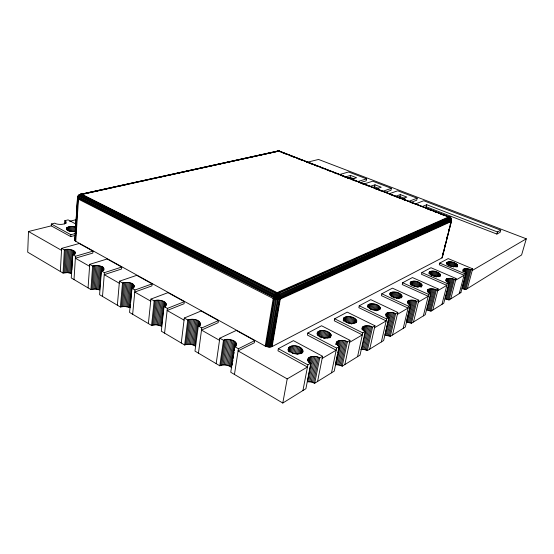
<?xml version="1.0" encoding="UTF-8"?>
<svg xmlns="http://www.w3.org/2000/svg" width="554" height="554" viewBox="0 0 554 554"><rect width="100%" height="100%" fill="white"/><g stroke="black" fill="none" stroke-linecap="round" stroke-linejoin="round"><path stroke-width="0.83" d="M331.126 335.031C329.208 340.336 319.069 338.016 317.172 333.39C319.222 328.19 329.124 330.482 331.126 335.031L330.786 336.7M272.132 346.562L280.276 299.091C280.546 296.577 279.438 293.855 277.132 292.637L82.137 194.399C79.928 193.533 77.553 195.874 77.463 198.034L74.832 240.152L75.344 241.052L265.228 346.091L269.244 347.116L272.132 346.562L442.009 257.915L451.51 221.039C450.873 217.68 451.004 217.161 451.427 220.804L442.251 257.742M442.009 257.915L451.115 221.586C452.016 219.744 450.991 216.891 448.705 216.926L277.132 292.637L276.467 299.465L268.392 347.06M280.282 151.893L279.091 151.034L82.137 194.399C80.711 193.575 77.622 195.458 77.553 197.771L74.873 240.457M75.739 235.256L70.739 236.593L51.259 225.859L28.503 231.51L27.7 252.174L63.045 273.08L67.394 272.596L71.611 273.461L71.715 271.751M148.382 323.55L150.93 299.077L154.178 300.919C157.779 298.433 170.653 302.089 164.046 306.521L161.304 331.195L184.655 345.003C188.208 343.618 192.536 344.048 195.666 346.257M280.095 151.567L277.789 151.02L80.725 194.232C79.361 194.523 76.639 196.628 78.716 197.723L273.662 296.902L277.215 297.768L280.303 297.443L451.579 219.862M270.844 346.991L279.341 298.848L278.863 295.275L277.132 292.637L274.445 295.31L273.219 298.516L265.228 346.091M51.259 225.859L51.356 224.003L54.756 223.165C57.194 225.104 68.703 225.118 64.797 220.693L64.61 224.038M450.714 219.273L450.672 218.532L451.489 219.557L451.115 221.586L280.276 299.091L277.339 299.534L273.219 298.516L78.419 199.121L77.512 198.311L77.56 197.404M451.406 219.162C451.787 224.772 451.752 216.226 448.705 216.926L450.25 217.812L450.894 219.107L279.853 295.746L278.981 294.222L277.132 292.637L275.013 294.77L273.219 298.516M60.338 271.481L61.633 248.379L79.167 243.504L92.968 251.142L92.83 253.074L75.365 258.212L89.596 266.315M65.24 223.581L65.386 221.067M65.711 223.144L65.808 221.468M63.045 273.08L64.375 249.937L61.633 248.379M65.947 223.56L66.044 221.884M66.376 229.82L66.473 228.116L68.8 226.801L71.819 226.441L76.043 226.988M64.022 272.831L65.365 249.709C68.606 247.957 79.707 251.689 72.692 254.653L71.251 277.935L90.925 289.569L95.309 289.015L99.651 289.908L101.458 266.391L97.068 265.498L92.636 265.975L89.734 264.334L88.065 287.879M66.709 229.418L66.805 227.722M67.166 229.903L67.311 227.362M65.102 272.665L66.452 249.563M67.789 230.436L67.983 227.05M68.551 231.032L68.8 226.801M66.238 272.589L67.602 249.494M69.423 231.683L69.728 226.607M67.394 272.596L68.772 249.515M70.441 231.558L70.746 226.489M68.544 272.686L69.936 249.619M70.739 236.593L70.857 234.709L51.356 224.003M71.508 231.51L71.819 226.441M69.659 272.873L71.057 249.799M72.609 231.537L72.92 226.468M70.683 273.129L72.103 250.055M73.696 231.634L74.007 226.572M71.826 270.04L73.045 250.387M74.748 231.807L75.067 226.745M73.627 254.189L73.841 250.768M75.046 240.761L77.837 197.051M74.271 254.618L74.485 251.197M75.344 241.052L78.031 198.367L79.478 195.721L82.137 194.399C80.455 193.706 78.322 195.126 78.066 196.892L80.185 194.987L82.137 194.399L81.348 194.212L81.265 194.669L82.137 194.399L81.106 194.17M78.564 195.638L78.938 195.77L78.363 195.784L77.65 197.134L78.516 198.422L75.76 241.322M74.783 254.231L74.949 251.661M75.109 253.857L75.212 252.146M74.014 279.569L75.489 256.246L72.692 254.653M451.51 221.039L450.312 217.68L448.705 216.926L450.007 217.286L451.088 218.421L451.351 221.434L451.593 220.125M78.363 195.784L78.114 196.435L78.793 197.113L274.015 296.092L275.013 294.77C281.744 298.004 278.8 290.365 275.449 293.939L80.372 195.306L78.793 197.113L78.419 199.121M278.967 299.458L278.51 295.33L277.132 292.637L275.359 294.915L273.939 298.841L265.934 346.43M90.925 289.569L92.636 265.975M91.902 289.299L93.626 265.726M302.581 353.009C304.901 345.62 288.876 342.511 288.025 349.996M78.502 195.569L77.463 198.034L77.837 196.684M92.982 289.112L94.713 265.56M94.132 289.015L95.877 265.484M95.309 289.015L97.068 265.498M96.486 289.112L98.259 265.595M97.622 289.299L99.408 265.781M98.688 289.562L100.489 266.052M101.458 266.391C104.415 266.883 104.526 270.657 101.424 270.968L99.588 294.693L120.391 306.999L124.802 306.376L130.148 307.733L130.474 304.305M101.978 270.996L102.303 266.799M102.656 271.453L102.989 267.25M103.293 270.269L103.487 267.741M457.604 265.331L457.576 265.705C454.571 267.942 447.957 266.336 446.656 262.769C449.772 260.553 455.526 262.236 457.604 265.331L457.175 266.98M103.667 269.943L103.799 268.261M103.764 270.47L103.903 268.78M102.511 296.425L104.387 272.651L101.424 270.968M78.46 196.303L77.525 197.598L77.996 198.865L79.042 196.663L82.137 194.399C80.198 193.748 77.29 196.206 81.182 194.156M117.372 305.212L119.456 281.203L136.713 275.345L152.128 283.877L151.921 285.878L134.767 292.055L150.716 301.141M89.734 264.334L107.151 258.988L121.728 267.056L121.561 269.022L104.228 274.652L119.276 283.226M120.391 306.999L122.524 282.949L119.456 281.203M121.368 306.701L123.507 282.672C127.108 282 134.947 282.256 134.006 287.581M122.448 306.494L124.602 282.485M123.611 306.383L125.772 282.388M124.802 306.376L126.984 282.395M126.007 306.466L128.196 282.492M280.276 299.091L279.728 295.656L277.332 295.94L274.445 295.31L79.395 196.393C77.518 195.063 81.009 194.108 82.137 194.399C78.363 194.925 79.984 195.562 82.137 194.399L79.887 194.537M127.178 306.653L129.38 282.685M128.272 306.93L130.495 282.962M129.276 307.297L131.513 283.323M134.172 285.864L133.341 287.429L131.824 288.225L129.56 312.421L151.581 325.447L156.02 324.741L161.553 326.161L164.275 301.701M130.633 302.595L132.399 283.752M132.725 288.516L133.126 284.23M133.348 288.184L133.673 284.756M133.867 287.02L134.026 285.303M132.655 314.25L134.961 290.012L152.128 283.877M271.536 346.811L279.673 299.305L280.352 298.281L451.212 220.977L451.143 218.546L450.007 217.286L448.705 216.926L450.402 217.59L451.468 219.308M151.581 325.447L154.178 300.919M152.551 325.115L155.162 300.614M288.329 348.321C289.063 354.075 299.749 356.035 302.899 351.333M153.638 324.886L156.256 300.406M154.808 324.762L157.44 300.296M156.02 324.741L158.673 300.289M157.246 324.831L159.912 300.386M158.451 325.025L161.131 300.587M159.587 325.316L162.28 300.877M269.244 347.116L277.672 298.987L277.748 295.365L277.132 292.637L275.733 295.047L274.652 298.502L266.709 346.707M160.632 325.697L163.34 301.251M164.58 306.431L165.05 302.214M165.175 306.999L165.653 302.775M165.771 305.898L166.055 303.363M166.055 305.656L166.242 303.959M164.58 333.127L167.377 308.412L184.309 301.681L184.06 303.724L167.142 310.496L184.067 320.136M78.793 197.113L78.419 198.062M181.262 342.995L184.323 318.031L201.123 310.981L218.442 320.558L218.144 322.643L201.518 330.08L219.509 340.329M184.655 345.003L187.778 319.99C191.94 318.363 201.386 319.236 200.084 325.475M185.618 344.643L188.748 319.658M186.705 344.394L189.849 319.423M187.882 344.249L191.04 319.298M189.115 344.214L192.286 319.277M440.478 274.853C438.006 278.066 430.915 275.892 429.087 272.568C431.628 269.417 438.581 271.571 440.478 274.853L440.063 276.488M190.368 344.304L193.554 319.374M191.608 344.498L194.807 319.575M442.39 257.541L442.341 257.042M192.785 344.803L196.005 319.88M193.879 345.204L197.106 320.274M194.849 345.696L198.097 320.752M198.928 321.299L194.973 351.104L219.786 365.785C223.664 364.137 228.677 364.767 231.78 367.697M199.031 326.057L199.578 321.895M199.599 325.856L200.036 322.525M199.952 325.669L200.278 323.169M277.339 299.534L277.132 292.637L279.403 295.767L279.673 299.305L279.341 298.848L276.46 298.897L273.572 298.087M198.45 353.161L201.794 327.954L218.442 320.558M216.178 363.646L219.82 338.182L236.288 330.433L254.695 340.62L254.348 342.746L238.082 350.911L287.207 378.894L307.463 367.032L277.976 350.786L278.35 348.646L293.433 340.655L322.594 356.284L317.567 381.484M219.786 365.785L223.491 340.267C227.472 337.455 240.63 341.326 234.647 346.603L230.755 372.267L282.789 403.042L305.912 388.707L310.877 363.112C301.937 357.344 315.628 354.304 319.713 357.967L322.594 356.284M220.741 365.391L224.453 339.9M221.822 365.107L225.547 339.637M223.013 364.941L226.745 339.491M224.266 364.892L228.013 339.457M225.547 364.975L229.308 339.547M226.815 365.176L230.602 339.754M228.04 365.495L231.842 340.073M229.183 365.924L232.999 340.495M230.201 366.436L234.037 341.001M231.08 367.039L234.931 341.583M232.168 365.148L232.424 363.445M232.68 361.748L232.943 360.052M233.199 358.355L233.456 356.651M233.843 354.11L234.1 352.406M234.356 350.71L234.612 349.013M234.875 347.316L235.644 342.22M235.644 346.292L236.163 342.891M236.08 346.139L236.468 343.584M234.46 374.462L238.414 348.743L254.695 340.62M280.352 298.281L279.465 295.102M450.714 218.892L450.977 219.059C448.276 214.467 451.136 218.179 451.261 219.799M267.54 346.922L275.594 299.326L277.132 292.637L278.143 295.365L278.26 298.973L270.068 347.095M450.908 218.2L448.705 216.926C450.049 216.482 451.655 219.98 451.143 218.546M422.016 285.116C419.447 288.523 411.941 286.356 410.195 282.734C412.841 279.403 420.188 281.543 422.016 285.116L421.622 286.737M450.741 218.567L449.765 217.556L277.298 293.772L80.939 194.897C79.776 193.948 83.211 194.191 80.247 194.385M288.163 350.218L288.613 347.697M288.357 351.34L289.119 347.15M288.904 351.707L289.811 346.679M289.624 352.164L290.684 346.305M290.635 351.894L291.702 346.042M291.612 352.573L292.831 345.89M282.789 403.042L287.207 378.894M292.671 353.376L294.049 345.862M293.925 353.459L295.31 345.945M295.192 353.66L296.577 346.153M80.939 194.897L80.185 194.987L80.434 194.322M296.425 353.978L297.817 346.465M297.595 354.394L298.994 346.88M298.821 354.068L300.067 347.386M299.915 353.812L301.009 347.967M300.843 353.618L301.785 348.604M301.598 353.466L302.38 349.276M302.297 352.489L302.775 349.976M302.629 352.344L302.948 350.668M344.837 364.574L349.989 340.322L321.542 325.745L307.809 333.023L307.422 335.08L336.188 350.197L322.172 358.41M451.489 221.254L451.323 219.169L449.619 217.057M307.699 360.883L308.183 358.341M308.017 361.153L308.668 357.766M302.927 390.556L307.879 364.864L310.877 363.112M308.37 362.351L309.347 357.275M309.063 362.801L310.205 356.887M309.915 363.355L311.216 356.603M275.013 294.77L79.852 195.811C77.131 194.648 84.27 193.872 80.053 194.454M312.352 356.444L307.442 381.748L311.182 381.976L314.693 383.264L334.235 371.145L339.346 346.527C330.53 341.188 343.459 338.446 347.365 341.853L349.989 340.322M317.11 333.889L317.428 332.213M317.22 335.052L317.871 331.707M308.647 381.692L313.578 356.402M317.684 335.454L318.502 331.285M318.321 335.946L319.298 330.946M309.908 381.768L314.852 356.485M319.097 336.534L320.24 330.703M347.677 178.118L350.163 177.384L350.55 175.417L356.575 177.737L351.686 179.191M311.182 381.976L316.14 356.693M319.99 337.227L321.299 330.572M320.967 338.037L322.442 330.551M312.428 382.295L317.4 357.018M77.685 196.947L77.969 196.338M322.324 337.289L323.633 330.641M313.612 382.731L318.605 357.448M323.363 338.314L324.845 330.835M314.693 383.264L319.713 357.967M324.547 338.612L326.036 331.133M325.842 338.169L327.165 331.521M327.047 337.815L328.21 331.991M327.968 338.356L329.131 332.532M274.742 299.112L277.132 292.637M329.069 337.289L329.907 333.127M329.672 337.919L330.509 333.75M330.246 337.732L330.918 334.394M369.719 349.145L374.961 325.766L347.219 312.131L334.664 318.785L334.263 320.766L362.316 334.886L349.553 342.365M338.667 174.801L348.611 171.975L366.609 178.866L366.208 180.833L360.516 182.591M335.959 344.401L336.306 342.711M336.001 344.657L336.52 342.123M336.416 344.124L336.943 341.596M336.86 344.519L337.552 341.153M331.521 372.828L336.617 348.113L339.346 346.527M337.476 345.003L338.342 340.8M343.175 320.288L343.709 318.093C347.226 314.963 356.444 316.715 356.679 321.867C353.223 325.087 343.812 323.28 343.709 318.093M338.238 345.585L339.277 340.544M343.577 320.129L344.096 317.629M343.799 321.396L344.664 317.241M335.461 363.916L337.379 354.678M337.725 353.002L340.336 340.405M344.533 321.085L345.398 316.93M345.239 321.701L346.278 316.715M335.288 364.754L336.43 364.712L341.493 340.378M346.056 322.407L347.268 316.597M372.129 187.612L374.573 186.816L374.989 184.821L381.242 187.231L375.57 189.101M336.43 364.712L337.621 364.795L342.697 340.461M347.136 322.393L348.348 316.583M337.621 364.795L338.833 364.989L343.923 340.662M348.092 323.307L349.484 316.673M374.961 325.766L372.565 327.165C368.805 323.986 356.582 326.472 365.238 331.43L360.031 355.149L342.22 366.194L340.024 365.294L345.135 340.966M349.242 323.494L350.64 316.86M341.167 365.695L346.292 341.361M350.384 323.778L351.783 317.144M342.22 366.194L347.365 341.853M351.471 324.145L352.877 317.511M352.656 323.765L353.888 317.948M353.736 323.439L354.795 318.453M354.671 323.162L355.557 319.007M355.453 322.913L356.167 319.589M392.523 335.004L397.814 312.449L370.764 299.652L359.241 305.76L358.833 307.664L386.186 320.898L374.518 327.739M356.056 322.684L356.589 320.184M356.464 322.442L356.824 320.773M362.828 184.309L372.724 181.206L391.408 188.353L390.972 190.347L384.511 192.557M361.956 329.041L362.323 327.359M362.143 329.395L362.69 326.874M362.517 329.824L363.244 326.465M367.565 307.235L368.112 304.735C371.623 302.532 380.93 304.222 379.947 309.174C376.471 311.452 366.983 309.686 368.112 304.735M368.085 306.874L368.625 304.375M363.057 330.336L363.971 326.14M357.559 356.686L362.759 332.878L365.238 331.43M368.576 307.422L369.303 304.091M363.743 330.946L364.844 325.918M369.213 308.052L370.127 303.897M364.553 331.659L365.841 325.794M369.968 308.779L371.062 303.793M360.696 349.255L361.769 349.228L366.921 325.773M370.806 309.603L372.087 303.786M361.769 349.228L362.898 349.304L368.071 325.856M371.886 309.686L373.167 303.876M362.898 349.304L364.061 349.491L369.241 326.05M372.987 309.866L374.269 304.056M451.067 218.872L449.883 217.203M397.814 312.449L395.611 313.73C391.983 310.746 380.411 313.017 388.908 317.643L383.638 340.516L367.33 350.627L365.204 349.775L370.404 326.334M374.082 310.136L375.37 304.326M397.495 197.48L399.919 196.608L400.369 194.586L406.865 197.086L402.052 198.851M366.305 350.163L371.519 326.715M375.134 310.482L376.429 304.672M376.118 310.898L377.413 305.088M367.33 350.627L372.565 327.165M279.465 294.957L450.603 218.532L450.637 217.978M377.184 310.545L378.299 305.559M378.126 310.233L379.054 306.071M413.492 321.999L418.81 300.213L392.433 288.163L381.817 293.786L381.401 295.628L408.083 308.072L397.363 314.353M378.915 309.949L379.663 306.618M379.532 309.672L380.092 307.172M379.975 309.388L380.349 307.719M402.052 296.217C399.496 299.853 390.501 297.685 389.884 293.281C393.195 290.435 403.077 292.47 401.664 297.886M389.801 294.555L390.182 292.879M390.085 295.053L390.653 292.547M385.861 315.087L386.242 313.405M279.188 151.533L278.496 150.972L277.9 151.595L279.223 151.062L279.909 151.54L277.194 151.228L279.576 151.166L449.225 216.877L449.529 217.279L448.705 216.926L450.464 217.888L450.035 217.909M449.135 217.064L449.855 217.563L449.336 216.967M390.522 295.628L391.283 292.29M385.979 316.389L386.747 313.031M391.096 296.286L392.052 292.11M386.457 316.936L387.419 312.733M381.367 341.922L386.63 318.966L388.908 317.643M387.08 317.567L388.229 312.532M391.789 297.027L392.938 292.02M388.008 317.449L389.164 312.421M392.758 297.02L393.908 292.02M390.196 312.408L384.982 335.038L390.328 336.361L405.306 327.075L410.618 304.991C402.294 300.656 413.263 298.592 416.788 301.397L418.81 300.213M393.596 297.941L394.94 292.11M388.929 193.852L397.751 190.784L417.155 198.214L416.691 200.236L411.089 202.355M386.062 335.115L391.283 312.498M394.656 298.114L395.999 292.283M387.163 335.295L392.405 312.678M395.902 297.533L397.059 292.54M396.726 298.696L398.084 292.865M388.271 335.565L393.52 312.948M397.876 298.26L399.039 293.26M389.33 335.925L394.6 313.308M398.741 298.703L399.905 293.703M432.84 310.005L438.166 288.939L412.439 277.554L402.626 282.755L402.211 284.534L428.228 296.265L418.36 302.048M390.328 336.361L395.611 313.73M399.676 298.357L400.653 294.188M400.473 298.031L401.255 294.693M401.11 297.72L401.698 295.213M401.574 297.394L401.969 295.725M424.662 207.425L426.261 206.787L426.746 204.738L497.437 231.939L500.733 230.194L423.755 200.735L415.022 204.101M410.147 283.634L410.542 281.951M410.376 284.16L410.978 281.64M410.763 284.763L411.56 281.404M411.283 285.435L412.28 281.245M407.481 302.664L407.869 301.044M407.744 303.128L408.326 300.697M412.121 285.352L413.118 281.162M408.173 303.668L408.949 300.427M413.042 285.358L414.046 281.169M408.707 304.444L409.711 300.24M403.222 328.37L408.527 306.21L410.618 304.991M409.385 305.185L410.59 300.143M413.824 286.279L415.029 281.252M411.567 300.136L406.317 321.992L411.47 323.252L425.285 314.686L430.603 293.343C422.46 289.278 432.868 287.381 436.296 290.026L438.166 288.939M414.842 286.446L416.047 281.418M415.86 286.688L417.072 281.661M407.349 322.068L412.612 300.22M416.85 287L418.062 281.972M408.409 322.241L413.686 300.4M417.778 287.374L418.997 282.346M409.475 322.504L414.759 300.656M450.748 298.897L456.06 278.503L430.964 267.727L421.878 272.547L421.456 274.272L446.836 285.365L437.715 290.712M418.824 286.958L419.842 282.762M410.5 322.844L415.805 300.995M419.759 286.577L420.576 283.219M411.47 323.252L416.788 301.397M420.361 287.055L421.179 283.696M421.012 286.702L421.629 284.181M421.317 287.09L421.906 284.659M428.983 273.461L429.378 271.834M429.177 273.988L429.779 271.55M429.724 273.766L430.326 271.328M430.202 274.431L431.005 271.183M430.797 275.172L431.795 271.114M427.39 291.279L427.792 289.652M431.476 275.989L432.681 271.121M427.605 291.771L428.207 289.327M427.979 292.339L428.789 289.077M432.619 275.262L433.623 271.204M428.498 292.976L429.502 288.911M423.36 315.884L428.678 294.465L430.603 293.343M429.128 293.703L430.34 288.821M433.394 276.231L434.606 271.363M430.056 293.703L431.268 288.821M434.378 276.467L435.589 271.599M432.265 288.911L426.989 310.032L430.97 311.161L443.747 303.239L449.065 282.582C441.095 278.759 450.991 277.014 454.335 279.514L456.06 278.503M435.333 276.765L436.552 271.896M82.137 194.399L78.834 195.811L77.692 198.595L78.343 196.788M428.013 310.198L433.297 289.077M436.24 277.118L437.459 272.249M467.375 288.586L472.666 268.829L448.179 258.6L439.724 263.081L439.308 264.75L464.072 275.269L455.617 280.22M442.978 253.483L443.602 251.01M444.627 246.897L445.25 244.425M446.898 237.839L447.514 235.374M448.546 231.253L449.169 228.788M450.194 224.668L450.817 222.202M437.272 276.702L438.29 272.644M429.031 310.448L434.329 289.327M438.193 276.321L439.01 273.074M430.029 310.773L435.34 289.645M438.789 276.771L439.606 273.524M439.447 276.418L440.063 273.981M430.97 311.161L436.296 290.026M439.938 276.058L440.354 274.431M79.499 194.738L81.604 194.371L81.147 194.316M446.441 264.092L446.863 262.451M446.808 263.829L447.223 262.18M447.113 264.438L447.736 261.98M447.542 265.124L448.38 261.841M448.297 265.061L449.135 261.779M448.934 265.885L449.98 261.793M445.79 280.76L446.205 279.119M449.841 265.975L450.887 261.876M446.171 280.462L446.593 278.821M446.289 281.868L447.126 278.593M450.783 266.128L451.829 262.035M446.967 281.716L447.805 278.44M441.967 304.347L447.286 283.62L449.065 282.582M447.549 282.45L448.595 278.357M451.732 266.349L452.784 262.257M79.471 195.299L80.309 194.426L278.288 150.958L277.921 151L276.827 151.491L279.645 151.228M448.428 282.457L449.481 278.364M452.66 266.633L453.712 262.541M450.437 278.447L445.167 298.897L449.017 299.97L460.873 292.623L466.17 272.616L463.989 271.363L463.089 269.687C465.097 267.61 468.67 269.015 471.059 269.763L472.666 268.829M453.546 266.973L454.599 262.873M446.15 299.056L451.427 278.614M454.564 266.529L455.409 263.247M455.27 266.938L456.122 263.656M447.14 299.298L452.424 278.849M456.074 266.543L456.711 264.078M448.103 299.603L453.407 279.154M456.524 266.973L457.168 264.507M457.036 266.578L457.466 264.93M449.017 299.97L454.335 279.514M462.846 271.017L463.276 269.355M462.978 271.564L463.629 269.078M463.483 271.349L464.134 268.87M463.899 272.035L464.771 268.725M464.654 271.966L465.526 268.655M459.218 293.648L464.515 273.579L466.17 272.616M465.277 272.797L466.371 268.669M467.285 268.752L462.036 288.565L465.769 289.59L521.598 254.965L526.3 238.802L318.536 159.455L306.881 162.35M462.985 288.717L468.241 268.912M463.94 288.946L469.203 269.133M464.875 289.236L470.159 269.424M465.769 289.59L471.059 269.763M426.261 206.787L496.855 234.065L497.437 231.939M500.733 230.194L500.151 232.306L496.855 234.065M74.832 240.152L75.143 239.577M277.921 151L279.306 151.09L277.789 151.02M274.923 294.583L275.449 293.939M200.306 323.806L199.689 324.997L198.263 325.946L201.794 327.954M66.473 228.116C66.805 231.842 72.844 231.461 75.704 231.247M278.219 151.623C279.14 150.356 279.805 151.644 279.479 151.18M77.65 197.986L77.512 198.311L77.664 197.224M451.115 221.586L451.468 220.977M79.665 195.839L79.007 197.037M78.62 195.887L78.82 195.514M279.258 151.103L449.862 217.39L278.918 151.131C278.15 151.401 279.528 150.806 279.479 151.602M78.114 196.435L80.6 194.419M78.086 196.268L80.053 194.717M78.121 196.095L79.755 194.627M277.028 151.415L278.814 150.986L277.312 151.588L278.399 151.228M279.59 151.297C278.122 150.861 278.482 150.709 278.025 151.38M274.015 296.092L273.724 297.526L274.784 297.927L277.741 298.398L280.248 298.004M80.067 194.627L79.125 195.396L81.597 194.392M278.821 298.931L278.184 299.534L277.672 298.987M277.069 298.959L276.467 299.465L275.844 298.8M277.686 151.09L277.048 151.602L277.485 151.374M78.516 198.422L273.724 297.526M472.223 270.49L526.3 238.802M277.519 151.103L278.918 151.131L278.066 150.979M78.848 195.243L79.582 194.939M274.652 298.502L273.939 298.841L273.392 297.72M78.772 195.375L79.139 195.202M280.137 296.584L451.101 219.716M278.981 294.222L450.485 218.2M277.796 293.045L449.259 217.196L450.187 217.867M277.194 151.228L277.602 151.062M421.947 206.635L426.746 204.738M79.222 195.465L79.741 195.271M150.93 299.077L167.987 292.651L184.309 301.681M408.36 201.518L417.155 198.214M395.514 196.317L400.369 194.586M280.241 298.578L279.341 298.848M279.936 296.231L277.305 296.542L274.41 295.822M280.095 296.819L277.263 297.159L274.147 296.383M278.814 294.084L275.691 293.855M279.161 294.576L277.346 294.79L275.345 294.292M277.457 151.214L277.866 151.076M278.018 293.253L276.411 293.128M382.516 191.365L391.408 188.353M277.672 151.2L278.496 151.097M277.9 151.2L278.274 151.083M104.387 272.651L121.728 267.056M370.093 186.393L374.989 184.821M79.651 195.16L80.185 194.987M357.662 181.601L366.609 178.866M344.733 177.107L350.55 175.417M75.489 256.246L92.968 251.142M79.596 195.05L80.108 194.897M122.524 282.949L123.507 282.672M70.857 234.709L75.856 233.386M80.565 194.62L81.078 194.489M69.596 221.302L76.03 219.703M64.797 220.693L68.094 219.876L76.314 224.287M80.655 194.759L81.196 194.627M64.375 249.937L65.365 249.709M81.653 194.212L278.981 151.055M82.47 194.184L85.856 193.443M87.546 193.069L90.925 192.328M92.615 191.961L98.529 190.659M100.219 190.285L103.598 189.544M105.288 189.17L108.667 188.429M110.357 188.062L113.736 187.314M117.96 186.386L121.34 185.645M123.036 185.278L126.416 184.53M140.778 181.38L144.158 180.632M158.52 177.481L161.907 176.733M168.665 175.251L275.982 151.678M80.6 194.689L81.14 194.579M448.948 216.877L449.564 217.043M80.739 194.302L81.203 194.274M450.817 218.338L448.705 216.926L450.852 218.089M448.705 216.926L450.769 217.978M449.031 216.919L449.716 217.126M449.46 217.05L449.093 216.96L450.506 217.694M364.061 349.491L365.204 349.775M338.833 364.989L340.024 365.294M449.114 216.981L449.91 217.313M350.163 177.384L353.923 178.838M374.573 186.816L378.479 188.325M399.919 196.608L404.967 198.561M282.699 152.835L286.737 154.393M289.964 155.646L293.994 157.211M297.221 158.465L302.062 160.335M306.902 162.211L312.546 164.406M314.16 165.03L318.197 166.595M321.424 167.841L323.841 168.783M327.068 170.03L331.105 171.595M334.332 172.848L336.749 173.783M341.589 175.66L349.657 178.79M351.271 179.413L355.301 180.978M358.528 182.231L362.565 183.789M365.792 185.043L368.209 185.985M378.694 190.05L381.117 190.985M389.988 194.426L394.026 195.991M395.639 196.615L399.669 198.18M402.896 199.426L405.32 200.368M410.161 202.245L412.578 203.179M427.099 208.81L431.13 210.375M434.357 211.628L436.781 212.563M440.008 213.816L444.038 215.381M447.265 216.628L449.585 217.244M439.724 263.081L464.515 273.579M421.878 272.547L447.286 283.62M402.626 282.755L428.678 294.465M381.817 293.786L408.527 306.21M359.241 305.76L386.63 318.966M460.049 292.221L460.873 292.623M334.664 318.785L362.759 332.878M81.535 194.586L276.571 292.948M307.809 333.023L336.617 348.113M449.557 217.21L449.945 217.424M450.097 217.5L450.672 218.027M278.35 348.646L307.879 364.864M131.824 288.225L134.961 290.012M164.046 306.521L167.377 308.412M184.323 318.031L187.778 319.99M219.82 338.182L223.491 340.267M234.647 346.603L238.414 348.743M28.503 231.51L61.522 250.325M79.042 196.663L78.391 195.874M78.315 198.547L77.809 198.18M449.259 217.196L450.222 218.006M449.869 217.251L450.624 217.888M451.178 220.028L451.427 220.804L451.614 220.284M450.984 218.29L451.122 218.851M449.966 217.632L450.229 217.757M450.111 217.39L450.464 217.888M451.136 218.775L451.323 219.169M275.241 298.668L275.594 299.326"/></g></svg>
